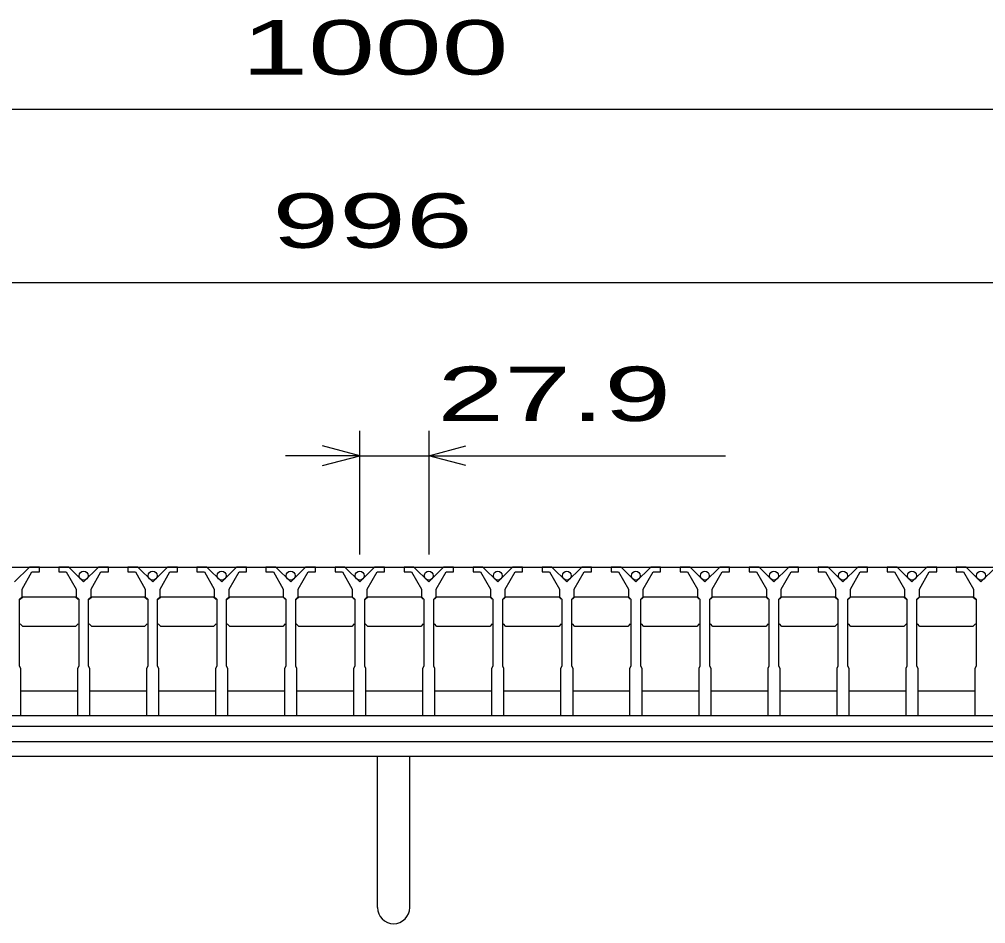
# Model space of a CAD drawing. Units: millimetres, scale not verified. Extents: x -1820 to 1731, y -1282 to 1054.
# Drawn here: x -1001.3 to -610.7, y -766.1 to -400.7 of the extents above; entities that cross this region are included whole.
import ezdxf
from ezdxf.enums import TextEntityAlignment as Align

# ---------------------------------------------------------------- set-up
doc = ezdxf.new("R2010")
doc.units = ezdxf.units.MM
doc.header["$LTSCALE"] = 10
for name, color, linetype, lineweight in [('16', 3, 'Continuous', 25), ('19', 6, 'Continuous', 25), ('22', 2, 'Continuous', 25)]:
    doc.layers.add(name, color=color, linetype=linetype, lineweight=lineweight)
doc.styles.add('ベクトル', font='')
doc.styles.get('ベクトル').set_extended_font_data('ベクトル')

msp = doc.modelspace()

# ---------------------------------------------------------------- linework, layer by layer
at = {"layer": '16'}
for p, q in [((-1348, -622), (-352, -622)), ((-997.2, -622), (-1003.2, -628)), ((-1000.2, -631), (-996.2, -624)), ((-993.2, -622), (-997.2, -622)), ((-996.2, -624), (-993.2, -624)), ((-993.2, -624), (-993.2, -622)), ((-985.3, -622), (-985.3, -624)), ((-981.3, -622), (-985.3, -622)), ((-985.3, -624), (-982.3, -624)), ((-982.3, -624), (-978.3, -631)), ((-975.3, -628), (-981.3, -622)), ((-969.3, -622), (-975.3, -628)), ((-972.3, -631), (-968.3, -624)), ((-965.3, -622), (-969.3, -622)), ((-968.3, -624), (-965.3, -624)), ((-965.3, -624), (-965.3, -622)), ((-957.4, -622), (-957.4, -624)), ((-953.4, -622), (-957.4, -622)), ((-957.4, -624), (-954.4, -624)), ((-954.4, -624), (-950.4, -631)), ((-947.4, -628), (-953.4, -622)), ((-941.4, -622), (-947.4, -628)), ((-944.4, -631), (-940.4, -624)), ((-937.4, -622), (-941.4, -622)), ((-940.4, -624), (-937.4, -624)), ((-937.4, -624), (-937.4, -622)), ((-929.5, -622), (-929.5, -624)), ((-925.5, -622), (-929.5, -622)), ((-929.5, -624), (-926.5, -624)), ((-926.5, -624), (-922.5, -631)), ((-919.5, -628), (-925.5, -622)), ((-913.5, -622), (-919.5, -628)), ((-916.5, -631), (-912.5, -624)), ((-909.5, -622), (-913.5, -622)), ((-912.5, -624), (-909.5, -624)), ((-909.5, -624), (-909.5, -622)), ((-901.6, -622), (-901.6, -624)), ((-897.6, -622), (-901.6, -622)), ((-901.6, -624), (-898.6, -624)), ((-898.6, -624), (-894.6, -631)), ((-891.6, -628), (-897.6, -622)), ((-885.6, -622), (-891.6, -628)), ((-888.6, -631), (-884.6, -624)), ((-881.6, -622), (-885.6, -622)), ((-884.6, -624), (-881.6, -624)), ((-881.6, -624), (-881.6, -622)), ((-873.7, -622), (-873.7, -624)), ((-869.7, -622), (-873.7, -622)), ((-873.7, -624), (-870.7, -624)), ((-870.7, -624), (-866.7, -631)), ((-863.7, -628), (-869.7, -622)), ((-857.7, -622), (-863.7, -628)), ((-860.7, -631), (-856.7, -624)), ((-853.7, -622), (-857.7, -622)), ((-856.7, -624), (-853.7, -624)), ((-853.7, -624), (-853.7, -622)), ((-845.8, -622), (-845.8, -624)), ((-841.8, -622), (-845.8, -622)), ((-845.8, -624), (-842.8, -624)), ((-842.8, -624), (-838.8, -631)), ((-835.8, -628), (-841.8, -622)), ((-829.8, -622), (-835.8, -628)), ((-832.8, -631), (-828.8, -624)), ((-825.8, -622), (-829.8, -622)), ((-828.8, -624), (-825.8, -624)), ((-825.8, -624), (-825.8, -622)), ((-817.9, -622), (-817.9, -624)), ((-813.9, -622), (-817.9, -622)), ((-817.9, -624), (-814.9, -624)), ((-814.9, -624), (-810.9, -631)), ((-807.9, -628), (-813.9, -622)), ((-801.9, -622), (-807.9, -628)), ((-804.9, -631), (-800.9, -624)), ((-797.9, -622), (-801.9, -622)), ((-800.9, -624), (-797.9, -624)), ((-797.9, -624), (-797.9, -622)), ((-790, -622), (-790, -624)), ((-786, -622), (-790, -622)), ((-790, -624), (-787, -624)), ((-787, -624), (-783, -631)), ((-780, -628), (-786, -622)), ((-774, -622), (-780, -628)), ((-777, -631), (-773, -624)), ((-770, -622), (-774, -622)), ((-773, -624), (-770, -624)), ((-770, -624), (-770, -622)), ((-762.1, -622), (-762.1, -624)), ((-758.1, -622), (-762.1, -622)), ((-762.1, -624), (-759.1, -624)), ((-759.1, -624), (-755.1, -631)), ((-752.1, -628), (-758.1, -622)), ((-746.1, -622), (-752.1, -628)), ((-749.1, -631), (-745.1, -624)), ((-742.1, -622), (-746.1, -622)), ((-745.1, -624), (-742.1, -624)), ((-742.1, -624), (-742.1, -622)), ((-734.2, -622), (-734.2, -624)), ((-730.2, -622), (-734.2, -622)), ((-734.2, -624), (-731.2, -624)), ((-731.2, -624), (-727.2, -631)), ((-724.2, -628), (-730.2, -622)), ((-718.2, -622), (-724.2, -628)), ((-721.2, -631), (-717.2, -624)), ((-714.2, -622), (-718.2, -622)), ((-717.2, -624), (-714.2, -624)), ((-714.2, -624), (-714.2, -622)), ((-706.3, -622), (-706.3, -624)), ((-702.3, -622), (-706.3, -622)), ((-706.3, -624), (-703.3, -624)), ((-703.3, -624), (-699.3, -631)), ((-696.3, -628), (-702.3, -622)), ((-690.3, -622), (-696.3, -628)), ((-693.3, -631), (-689.3, -624)), ((-686.3, -622), (-690.3, -622)), ((-689.3, -624), (-686.3, -624)), ((-686.3, -624), (-686.3, -622)), ((-678.4, -622), (-678.4, -624)), ((-674.4, -622), (-678.4, -622)), ((-678.4, -624), (-675.4, -624)), ((-675.4, -624), (-671.4, -631)), ((-668.4, -628), (-674.4, -622)), ((-662.4, -622), (-668.4, -628)), ((-665.4, -631), (-661.4, -624)), ((-658.4, -622), (-662.4, -622)), ((-661.4, -624), (-658.4, -624)), ((-658.4, -624), (-658.4, -622)), ((-650.5, -622), (-650.5, -624)), ((-646.5, -622), (-650.5, -622)), ((-650.5, -624), (-647.5, -624)), ((-647.5, -624), (-643.5, -631)), ((-640.5, -628), (-646.5, -622)), ((-634.5, -622), (-640.5, -628)), ((-637.5, -631), (-633.5, -624)), ((-630.5, -622), (-634.5, -622)), ((-633.5, -624), (-630.5, -624)), ((-630.5, -624), (-630.5, -622)), ((-622.6, -622), (-622.6, -624)), ((-618.6, -622), (-622.6, -622)), ((-622.6, -624), (-619.6, -624)), ((-619.6, -624), (-615.6, -631)), ((-612.6, -628), (-618.6, -622)), ((-606.6, -622), (-612.6, -628)), ((-1000.2, -634), (-1000.2, -631)), ((-978.3, -631), (-978.3, -634)), ((-972.3, -634), (-972.3, -631)), ((-950.4, -631), (-950.4, -634)), ((-944.4, -634), (-944.4, -631)), ((-922.5, -631), (-922.5, -634)), ((-916.5, -634), (-916.5, -631)), ((-894.6, -631), (-894.6, -634)), ((-888.6, -634), (-888.6, -631)), ((-866.7, -631), (-866.7, -634)), ((-860.7, -634), (-860.7, -631)), ((-838.8, -631), (-838.8, -634)), ((-832.8, -634), (-832.8, -631)), ((-810.9, -631), (-810.9, -634)), ((-804.9, -634), (-804.9, -631)), ((-783, -631), (-783, -634)), ((-777, -634), (-777, -631)), ((-755.1, -631), (-755.1, -634)), ((-749.1, -634), (-749.1, -631)), ((-727.2, -631), (-727.2, -634)), ((-721.2, -634), (-721.2, -631)), ((-699.3, -631), (-699.3, -634)), ((-693.3, -634), (-693.3, -631)), ((-671.4, -631), (-671.4, -634)), ((-665.4, -634), (-665.4, -631)), ((-643.5, -631), (-643.5, -634)), ((-637.5, -634), (-637.5, -631)), ((-615.6, -631), (-615.6, -634)), ((-1001.2, -635), (-1000.2, -634)), ((-1001.2, -662), (-1001.2, -635)), ((-1000.95, -635), (-999.95, -634)), ((-999.95, -634), (-978.55, -634)), ((-978.55, -634), (-977.55, -635)), ((-978.3, -634), (-977.3, -635)), ((-977.3, -635), (-977.3, -662)), ((-973.3, -635), (-972.3, -634)), ((-973.3, -662), (-973.3, -635)), ((-973.05, -635), (-972.05, -634)), ((-972.05, -634), (-950.65, -634)), ((-950.65, -634), (-949.65, -635)), ((-950.4, -634), (-949.4, -635)), ((-949.4, -635), (-949.4, -662)), ((-945.4, -635), (-944.4, -634)), ((-945.4, -662), (-945.4, -635)), ((-945.15, -635), (-944.15, -634)), ((-944.15, -634), (-922.75, -634)), ((-922.75, -634), (-921.75, -635)), ((-922.5, -634), (-921.5, -635)), ((-921.5, -635), (-921.5, -662)), ((-917.5, -635), (-916.5, -634)), ((-917.5, -662), (-917.5, -635)), ((-917.25, -635), (-916.25, -634)), ((-916.25, -634), (-894.85, -634)), ((-894.85, -634), (-893.85, -635)), ((-894.6, -634), (-893.6, -635)), ((-893.6, -635), (-893.6, -662)), ((-889.6, -635), (-888.6, -634)), ((-889.6, -662), (-889.6, -635)), ((-889.35, -635), (-888.35, -634)), ((-888.35, -634), (-866.95, -634)), ((-866.95, -634), (-865.95, -635)), ((-866.7, -634), (-865.7, -635)), ((-865.7, -635), (-865.7, -662)), ((-861.7, -635), (-860.7, -634)), ((-861.7, -662), (-861.7, -635)), ((-861.45, -635), (-860.45, -634)), ((-860.45, -634), (-839.05, -634)), ((-839.05, -634), (-838.05, -635)), ((-838.8, -634), (-837.8, -635)), ((-837.8, -635), (-837.8, -662)), ((-833.8, -635), (-832.8, -634)), ((-833.8, -662), (-833.8, -635)), ((-833.55, -635), (-832.55, -634)), ((-832.55, -634), (-811.15, -634)), ((-811.15, -634), (-810.15, -635)), ((-810.9, -634), (-809.9, -635)), ((-809.9, -635), (-809.9, -662)), ((-805.9, -635), (-804.9, -634)), ((-805.9, -662), (-805.9, -635)), ((-805.65, -635), (-804.65, -634)), ((-804.65, -634), (-783.25, -634)), ((-783.25, -634), (-782.25, -635)), ((-783, -634), (-782, -635)), ((-782, -635), (-782, -662)), ((-778, -635), (-777, -634)), ((-778, -662), (-778, -635)), ((-777.75, -635), (-776.75, -634)), ((-776.75, -634), (-755.35, -634)), ((-755.35, -634), (-754.35, -635)), ((-755.1, -634), (-754.1, -635)), ((-754.1, -635), (-754.1, -662)), ((-750.1, -635), (-749.1, -634)), ((-750.1, -662), (-750.1, -635)), ((-749.85, -635), (-748.85, -634)), ((-748.85, -634), (-727.45, -634)), ((-727.45, -634), (-726.45, -635)), ((-727.2, -634), (-726.2, -635)), ((-726.2, -635), (-726.2, -662)), ((-722.2, -635), (-721.2, -634)), ((-722.2, -662), (-722.2, -635)), ((-721.95, -635), (-720.95, -634)), ((-720.95, -634), (-699.55, -634)), ((-699.55, -634), (-698.55, -635)), ((-699.3, -634), (-698.3, -635)), ((-698.3, -635), (-698.3, -662)), ((-694.3, -635), (-693.3, -634)), ((-694.3, -662), (-694.3, -635)), ((-694.05, -635), (-693.05, -634)), ((-693.05, -634), (-671.65, -634)), ((-671.65, -634), (-670.65, -635)), ((-671.4, -634), (-670.4, -635)), ((-670.4, -635), (-670.4, -662)), ((-666.4, -635), (-665.4, -634)), ((-666.4, -662), (-666.4, -635)), ((-666.15, -635), (-665.15, -634)), ((-665.15, -634), (-643.75, -634)), ((-643.75, -634), (-642.75, -635)), ((-643.5, -634), (-642.5, -635)), ((-642.5, -635), (-642.5, -662)), ((-638.5, -635), (-637.5, -634)), ((-638.5, -662), (-638.5, -635)), ((-638.25, -635), (-637.25, -634)), ((-637.25, -634), (-615.85, -634)), ((-615.85, -634), (-614.85, -635)), ((-615.6, -634), (-614.6, -635)), ((-614.6, -635), (-614.6, -662)), ((-999.95, -646), (-1000.95, -645)), ((-978.55, -646), (-999.95, -646)), ((-977.55, -645), (-978.55, -646)), ((-972.05, -646), (-973.05, -645)), ((-950.65, -646), (-972.05, -646)), ((-949.65, -645), (-950.65, -646)), ((-944.15, -646), (-945.15, -645)), ((-922.75, -646), (-944.15, -646)), ((-921.75, -645), (-922.75, -646)), ((-916.25, -646), (-917.25, -645)), ((-894.85, -646), (-916.25, -646)), ((-893.85, -645), (-894.85, -646)), ((-888.35, -646), (-889.35, -645)), ((-866.95, -646), (-888.35, -646)), ((-865.95, -645), (-866.95, -646)), ((-860.45, -646), (-861.45, -645)), ((-839.05, -646), (-860.45, -646)), ((-838.05, -645), (-839.05, -646)), ((-832.55, -646), (-833.55, -645)), ((-811.15, -646), (-832.55, -646)), ((-810.15, -645), (-811.15, -646)), ((-804.65, -646), (-805.65, -645)), ((-783.25, -646), (-804.65, -646)), ((-782.25, -645), (-783.25, -646)), ((-776.75, -646), (-777.75, -645)), ((-755.35, -646), (-776.75, -646)), ((-754.35, -645), (-755.35, -646)), ((-748.85, -646), (-749.85, -645)), ((-727.45, -646), (-748.85, -646)), ((-726.45, -645), (-727.45, -646)), ((-720.95, -646), (-721.95, -645)), ((-699.55, -646), (-720.95, -646)), ((-698.55, -645), (-699.55, -646)), ((-693.05, -646), (-694.05, -645)), ((-671.65, -646), (-693.05, -646)), ((-670.65, -645), (-671.65, -646)), ((-665.15, -646), (-666.15, -645)), ((-643.75, -646), (-665.15, -646)), ((-642.75, -645), (-643.75, -646)), ((-637.25, -646), (-638.25, -645)), ((-615.85, -646), (-637.25, -646)), ((-614.85, -645), (-615.85, -646)), ((-1000.7, -663), (-1001.2, -662)), ((-1000.7, -682), (-1000.7, -663)), ((-977.3, -662), (-977.8, -663)), ((-977.8, -663), (-977.8, -682)), ((-972.8, -663), (-973.3, -662)), ((-972.8, -682), (-972.8, -663)), ((-949.4, -662), (-949.9, -663)), ((-949.9, -663), (-949.9, -682)), ((-944.9, -663), (-945.4, -662)), ((-944.9, -682), (-944.9, -663)), ((-921.5, -662), (-922, -663)), ((-922, -663), (-922, -682)), ((-917, -663), (-917.5, -662)), ((-917, -682), (-917, -663)), ((-893.6, -662), (-894.1, -663)), ((-894.1, -663), (-894.1, -682)), ((-889.1, -663), (-889.6, -662)), ((-889.1, -682), (-889.1, -663)), ((-865.7, -662), (-866.2, -663)), ((-866.2, -663), (-866.2, -682)), ((-861.2, -663), (-861.7, -662)), ((-861.2, -682), (-861.2, -663)), ((-837.8, -662), (-838.3, -663)), ((-838.3, -663), (-838.3, -682)), ((-833.3, -663), (-833.8, -662)), ((-833.3, -682), (-833.3, -663)), ((-809.9, -662), (-810.4, -663)), ((-810.4, -663), (-810.4, -682)), ((-805.4, -663), (-805.9, -662)), ((-805.4, -682), (-805.4, -663)), ((-782, -662), (-782.5, -663)), ((-782.5, -663), (-782.5, -682)), ((-777.5, -663), (-778, -662)), ((-777.5, -682), (-777.5, -663)), ((-754.1, -662), (-754.6, -663)), ((-754.6, -663), (-754.6, -682)), ((-749.6, -663), (-750.1, -662)), ((-749.6, -682), (-749.6, -663)), ((-726.2, -662), (-726.7, -663)), ((-726.7, -663), (-726.7, -682)), ((-721.7, -663), (-722.2, -662)), ((-721.7, -682), (-721.7, -663)), ((-698.3, -662), (-698.8, -663)), ((-698.8, -663), (-698.8, -682)), ((-693.8, -663), (-694.3, -662)), ((-693.8, -682), (-693.8, -663)), ((-670.4, -662), (-670.9, -663)), ((-670.9, -663), (-670.9, -682)), ((-665.9, -663), (-666.4, -662)), ((-665.9, -682), (-665.9, -663)), ((-642.5, -662), (-643, -663)), ((-643, -663), (-643, -682)), ((-638, -663), (-638.5, -662)), ((-638, -682), (-638, -663)), ((-614.6, -662), (-615.1, -663)), ((-615.1, -663), (-615.1, -682)), ((-1000.7, -672), (-977.8, -672)), ((-972.8, -672), (-949.9, -672)), ((-944.9, -672), (-922, -672)), ((-917, -672), (-894.1, -672)), ((-889.1, -672), (-866.2, -672)), ((-861.2, -672), (-838.3, -672)), ((-833.3, -672), (-810.4, -672)), ((-805.4, -672), (-782.5, -672)), ((-777.5, -672), (-754.6, -672)), ((-749.6, -672), (-726.7, -672)), ((-721.7, -672), (-698.8, -672)), ((-693.8, -672), (-670.9, -672)), ((-665.9, -672), (-643, -672)), ((-638, -672), (-615.1, -672)), ((-1340.5, -682), (-359.5, -682)), ((-1005.7, -682), (-1000.7, -682)), ((-977.8, -682), (-972.8, -682)), ((-949.9, -682), (-944.9, -682)), ((-922, -682), (-917, -682)), ((-894.1, -682), (-889.1, -682)), ((-866.2, -682), (-861.2, -682)), ((-838.3, -682), (-833.3, -682)), ((-810.4, -682), (-805.4, -682)), ((-782.5, -682), (-777.5, -682)), ((-754.6, -682), (-749.6, -682)), ((-726.7, -682), (-721.7, -682)), ((-698.8, -682), (-693.8, -682)), ((-670.9, -682), (-665.9, -682)), ((-643, -682), (-638, -682)), ((-615.1, -682), (-610.1, -682)), ((-359.5, -686.5), (-1340.5, -686.5)), ((-1340.5, -692.5), (-359.5, -692.5))]:
    msp.add_line(p, q, dxfattribs=at)
for centre in [(-975.3, -625.5), (-947.4, -625.5), (-919.5, -625.5), (-891.6, -625.5), (-863.7, -625.5), (-835.8, -625.5), (-807.9, -625.5), (-780, -625.5), (-752.1, -625.5), (-724.2, -625.5), (-696.3, -625.5), (-668.4, -625.5), (-640.5, -625.5), (-612.6, -625.5)]:
    msp.add_circle(centre, 1.8, dxfattribs=at)
at = {"layer": '19'}
for p, q in [((-1350, -692.5), (-350, -692.5)), ((-350, -698.5), (-1350, -698.5)), ((-856.5, -759.61), (-856.5, -698.5)), ((-843.5, -759.61), (-843.5, -698.5))]:
    msp.add_line(p, q, dxfattribs=at)
msp.add_arc((-850, -759.61), 6.5, 180, 0, dxfattribs=at)
at = {"layer": '22', "color": 4}
for p, q in [((-1350, -437), (-350, -437)), ((-1348, -507), (-352, -507)), ((-863.7, -617), (-863.7, -567)), ((-835.8, -567), (-835.8, -617)), ((-863.7, -577), (-878.7, -573)), ((-835.8, -577), (-820.8, -573)), ((-863.7, -577), (-893.7, -577)), ((-878.7, -581), (-863.7, -577)), ((-863.7, -577), (-835.8, -577)), ((-820.8, -581), (-835.8, -577)), ((-835.8, -577), (-715.8, -577))]:
    msp.add_line(p, q, dxfattribs=at)

# ---------------------------------------------------------------- texts
at = {"layer": '22', "style": 'ベクトル', "width": 1.65}
for s, p in [(' 1000 ', (-925, -412)), (' 996 ', (-912.5, -482)), (' 27.9 ', (-845.8, -552))]:
    msp.add_text(s, height=21.99, dxfattribs=at).set_placement(p, align=Align.MIDDLE_LEFT)

doc.saveas('drawing.dxf')
